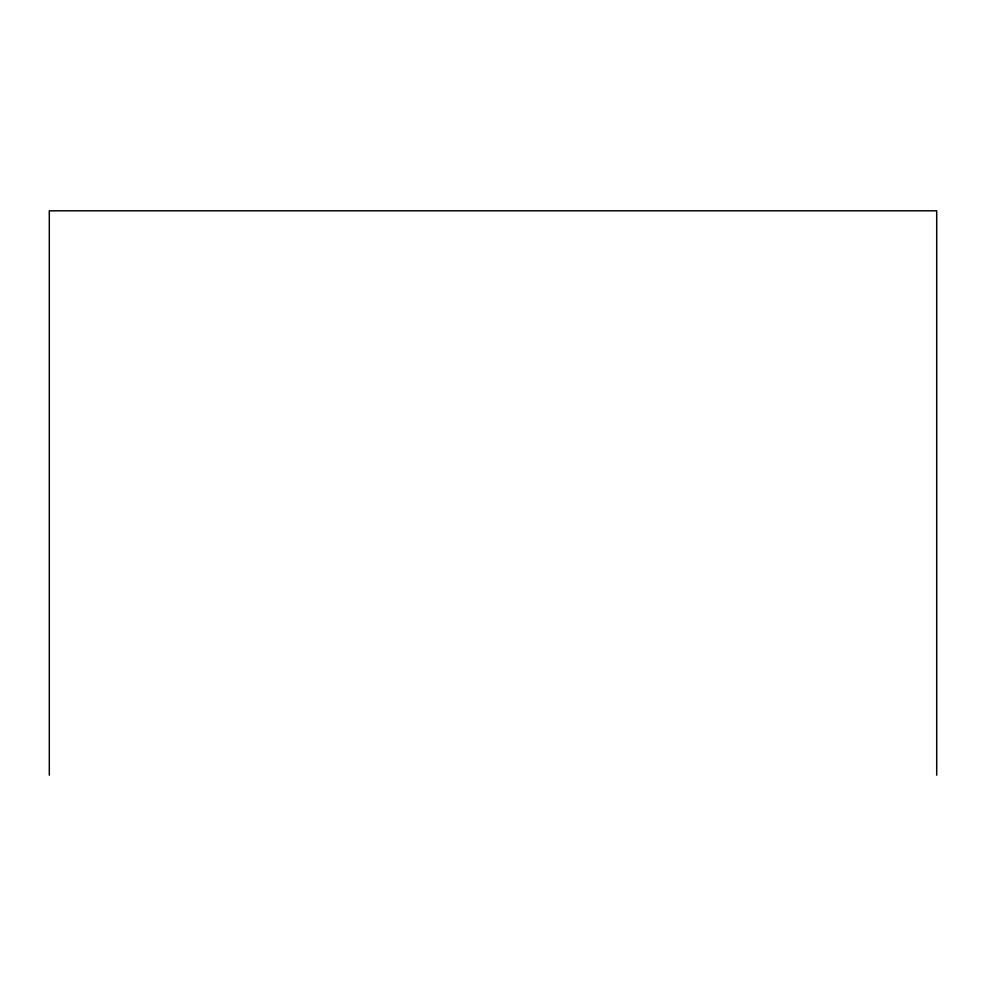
<?xml version="1.0" encoding="UTF-8"?>
<svg xmlns="http://www.w3.org/2000/svg" width="986" height="986" viewBox="0 0 986 986"><rect width="100%" height="100%" fill="white"/><g stroke="black" fill="none" stroke-linecap="round" stroke-linejoin="round"><path stroke-width="1.48" d="M936.7 775.193L936.7 210.807L49.3 210.807L49.3 775.193"/></g></svg>
